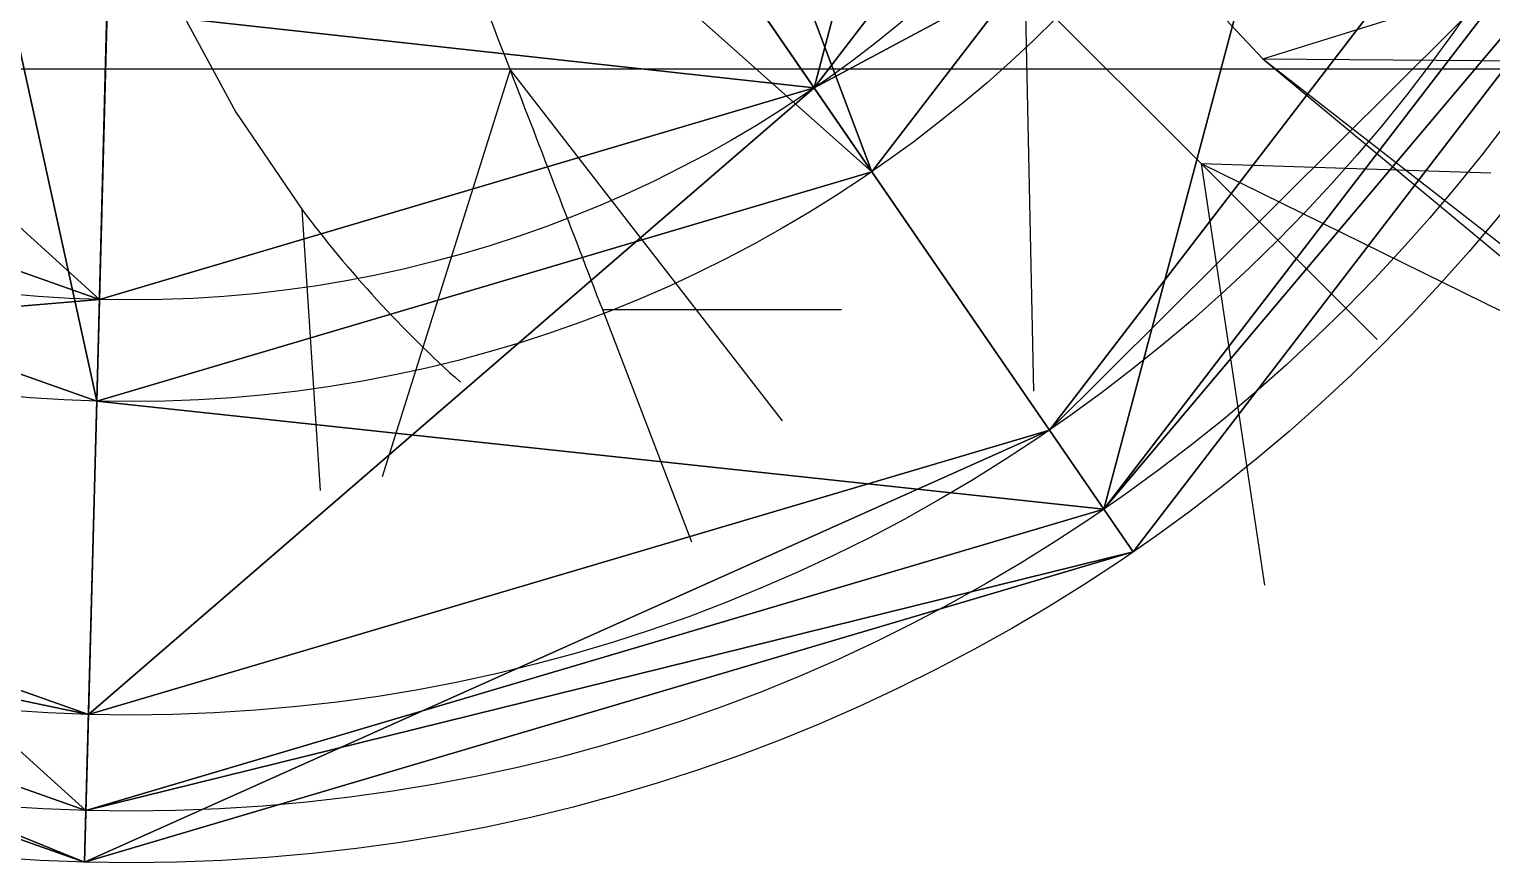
# Model space of a CAD drawing. Header units: inches. Extents: x 23 to 629, y -355 to 51.
# Drawn here: x 58.388 to 59.446, y 17.303 to 17.907 of the extents above; entities that cross this region are included whole.
import ezdxf

# ---------------------------------------------------------------- set-up
doc = ezdxf.new("R2010")
doc.units = ezdxf.units.IN
doc.header["$MEASUREMENT"] = 0
for name, color, linetype, true_color in [('tree', 1, 'Continuous', 0xff0000), ('tree-summer', 7, 'Continuous', 0x777799), ('TREES', 7, 'Continuous', 0x777799)]:
    doc.layers.add(name, color=color, linetype=linetype, true_color=true_color)

# ---------------------------------------------------------------- blocks, each defined once
blk = doc.blocks.new('Component#46')
at = {"layer": 'tree'}
for p, q in [((12.2876, 7.5466, 11.7174), (15.1675, 4.4828, 11.7174)), ((15.1675, 4.4828, 11.7174), (17.3227, 5.1538, 11.7174)), ((13.9586, 4.8446, 14.3062), (14.002, 2.7934, 16.0481)), ((13.9586, 4.8446, 14.3062), (14.8532, 3.95, 14.2653)), ((15.1675, 4.4828, 11.7174), (16.828, 3.1013, 12.1438)), ((15.1675, 4.4828, 11.7174), (17.2126, 4.4665, 11.3174)), ((15.1675, 4.4828, 11.7174), (16.8777, 3.1503, 11.4317)), ((11.342, 4.4263, 7.7069), (10.6928, 2.3577, 7.7069)), ((11.342, 4.4263, 7.7069), (12.7253, 2.6426, 7.7069)), ((14.8532, 3.95, 14.2653), (15.7479, 3.0553, 14.8531)), ((14.8532, 3.95, 14.2653), (15.1765, 1.8062, 14.2653)), ((14.8532, 3.95, 14.2653), (16.8785, 2.9532, 14.0081)), ((14.8532, 3.95, 14.2653), (16.3255, 3.902, 14.2653)), ((10.2841, 3.7173, 15.3528), (10.3765, 2.2875, 15.7815)), ((11.811, 3.2079, 8.0145), (13.0257, 3.2079, 8.0145)), ((11.811, 3.2079, 8.0145), (11.811, 3.2079, 7.2359))]:
    blk.add_line(p, q, dxfattribs=at)
for points in [[(9.2577, 5.858, 15.1528), (9.4336, 5.2873, 15.2026), (9.6648, 4.7368, 15.2528), (9.9493, 4.2118, 15.3031), (10.2841, 3.7173, 15.3528)], [(11.811, 3.2079, 8.0145), (12.0398, 2.6121, 8.2211), (12.2638, 2.0274, 8.4622)]]:
    blk.add_polyline3d(points, dxfattribs=at)
at = {"layer": 'tree', "extrusion": (0.830984, -0.556296, 1.19227e-14)}
blk.add_arc((12.379, 21.888, 2.6032), 6.3659, 201.07496, 275.94701, dxfattribs=at)
at = {"layer": 'tree', "extrusion": (-0.932331, -0.361461, -0.010201)}
for start, end in [(255.19735, 280.14285), (280.14285, 286.37922)]:
    blk.add_arc((-2.1982, 19.7183, -12.2531), 12.3287, start, end, dxfattribs=at)
at = {"layer": 'tree', "extrusion": (0.111807, -0.121869, 0.986229)}
blk.add_arc((16.2155, -2.2208, 15.8382), 6.1542, 174.361, 185.639, dxfattribs=at)
at = {"layer": 'tree-summer', "color": 76, "true_color": 0x427f00}
for p, q in [((13.1803, 3.9086, 6.8937), (10.5955, 7.6707, 6.0865)), ((9.2416, 2.7425, 6.8937), (9.3617, 7.3054, 6.0865)), ((12.8878, 4.3343, 20.0424), (12.0547, 5.5469, 21.4564)), ((9.2552, 3.2588, 20.0424), (9.2939, 4.7295, 21.4564)), ((12.8878, 4.3343, 20.0424), (14.0828, 2.5951, 16.6589)), ((14.3594, 2.1925, 8.8868), (13.1803, 3.9086, 6.8937)), ((9.2552, 3.2588, 20.0424), (9.1996, 1.1494, 16.6589)), ((9.1868, 0.6612, 8.8868), (9.2416, 2.7425, 6.8937)), ((14.508, 1.9762, 12.8499), (14.0828, 2.5951, 16.6589)), ((14.3594, 2.1925, 8.8868), (14.508, 1.9762, 12.8499)), ((9.1799, 0.3987, 12.8499), (9.1996, 1.1494, 16.6589)), ((9.1868, 0.6612, 8.8868), (9.1799, 0.3987, 12.8499))]:
    blk.add_line(p, q, dxfattribs=at)
for centre, radius in [((9.4165, 9.3867, 12.8499), 8.991), ((9.4165, 9.3867, 8.8868), 8.7285), ((9.4165, 9.3867, 16.6589), 8.2401), ((9.4165, 9.3867, 6.8937), 6.6464), ((9.4165, 9.3867, 20.0424), 6.1299)]:
    blk.add_circle(centre, radius, dxfattribs=at)
at = {"layer": 'tree-summer', "color": 108, "true_color": 0x00560c}
mesh = blk.add_polyface(dxfattribs=at)
corners = [(11.379, 8.6914, 6.0865), (13.1803, 3.9086, 6.8937), (10.5955, 7.6707, 6.0865), (15.6814, 7.1671, 6.8937)]
mesh.append_faces([[corners[k] for k in face] for face in [(0, 1, 2), (1, 0, 3)]], dxfattribs={"vtx0": -1, "color": 108})
mesh = blk.add_polyface(dxfattribs=at)
corners = [(12.8878, 4.3343, 20.0424), (13.8078, 7.8309, 21.4564), (12.0547, 5.5469, 21.4564), (15.1946, 7.3396, 20.0424)]
mesh.append_faces([[corners[k] for k in face] for face in [(0, 1, 2), (1, 0, 3)]], dxfattribs={"vtx0": -1, "color": 108})
mesh = blk.add_polyface(dxfattribs=at)
corners = [(8.1489, 7.7351, 6.0865), (9.2416, 2.7425, 6.8937), (5.3697, 4.1143, 6.8937), (9.3617, 7.3054, 6.0865)]
mesh.append_faces([[corners[k] for k in face] for face in [(0, 1, 2), (1, 0, 3)]], dxfattribs={"vtx0": -1, "color": 108})
mesh = blk.add_polyface(dxfattribs=at)
corners = [(9.3617, 7.3054, 6.0865), (13.1803, 3.9086, 6.8937), (9.2416, 2.7425, 6.8937), (10.5955, 7.6707, 6.0865)]
mesh.append_faces([[corners[k] for k in face] for face in [(0, 1, 2), (1, 0, 3)]], dxfattribs={"vtx0": -1, "color": 108})
mesh = blk.add_polyface(dxfattribs=at)
corners = [(17.1836, 6.6349, 16.6589), (12.8878, 4.3343, 20.0424), (14.0828, 2.5951, 16.6589), (15.1946, 7.3396, 20.0424)]
mesh.append_faces([[corners[k] for k in face] for face in [(0, 1, 2), (1, 0, 3)]], dxfattribs={"vtx0": -1, "color": 108})
mesh = blk.add_polyface(dxfattribs=at)
corners = [(15.6814, 7.1671, 6.8937), (14.3594, 2.1925, 8.8868), (13.1803, 3.9086, 6.8937), (17.644, 6.4718, 8.8868)]
mesh.append_faces([[corners[k] for k in face] for face in [(0, 1, 2), (1, 0, 3)]], dxfattribs={"vtx0": -1, "color": 108})
mesh = blk.add_polyface(dxfattribs=at)
corners = [(17.8914, 6.3842, 12.8499), (14.0828, 2.5951, 16.6589), (14.508, 1.9762, 12.8499), (17.1836, 6.6349, 16.6589)]
mesh.append_faces([[corners[k] for k in face] for face in [(0, 1, 2), (1, 0, 3)]], dxfattribs={"vtx0": -1, "color": 108})
mesh = blk.add_polyface(dxfattribs=at)
corners = [(14.3594, 2.1925, 8.8868), (17.8914, 6.3842, 12.8499), (14.508, 1.9762, 12.8499), (17.644, 6.4718, 8.8868)]
mesh.append_faces([[corners[k] for k in face] for face in [(0, 1, 2), (1, 0, 3)]], dxfattribs={"vtx0": -1, "color": 108})
mesh = blk.add_polyface(dxfattribs=at)
corners = [(9.2552, 3.2588, 20.0424), (6.5799, 5.691, 21.4564), (5.6842, 4.524, 20.0424), (9.2939, 4.7295, 21.4564)]
mesh.append_faces([[corners[k] for k in face] for face in [(0, 1, 2), (1, 0, 3)]], dxfattribs={"vtx0": -1, "color": 108})
mesh = blk.add_polyface(dxfattribs=at)
corners = [(12.8878, 4.3343, 20.0424), (9.2939, 4.7295, 21.4564), (9.2552, 3.2588, 20.0424), (12.0547, 5.5469, 21.4564)]
mesh.append_faces([[corners[k] for k in face] for face in [(0, 1, 2), (1, 0, 3)]], dxfattribs={"vtx0": -1, "color": 108})
mesh = blk.add_polyface(dxfattribs=at)
corners = [(9.2552, 3.2588, 20.0424), (4.3993, 2.8501, 16.6589), (9.1996, 1.1494, 16.6589), (5.6842, 4.524, 20.0424)]
mesh.append_faces([[corners[k] for k in face] for face in [(0, 1, 2), (1, 0, 3)]], dxfattribs={"vtx0": -1, "color": 108})
mesh = blk.add_polyface(dxfattribs=at)
corners = [(12.8878, 4.3343, 20.0424), (9.1996, 1.1494, 16.6589), (14.0828, 2.5951, 16.6589), (9.2552, 3.2588, 20.0424)]
mesh.append_faces([[corners[k] for k in face] for face in [(0, 1, 2), (1, 0, 3)]], dxfattribs={"vtx0": -1, "color": 108})
mesh = blk.add_polyface(dxfattribs=at)
corners = [(5.3697, 4.1143, 6.8937), (9.1868, 0.6612, 8.8868), (4.1019, 2.4626, 8.8868), (9.2416, 2.7425, 6.8937)]
mesh.append_faces([[corners[k] for k in face] for face in [(0, 1, 2), (1, 0, 3)]], dxfattribs={"vtx0": -1, "color": 108})
mesh = blk.add_polyface(dxfattribs=at)
corners = [(9.2416, 2.7425, 6.8937), (14.3594, 2.1925, 8.8868), (9.1868, 0.6612, 8.8868), (13.1803, 3.9086, 6.8937)]
mesh.append_faces([[corners[k] for k in face] for face in [(0, 1, 2), (1, 0, 3)]], dxfattribs={"vtx0": -1, "color": 108})
mesh = blk.add_polyface(dxfattribs=at)
corners = [(9.1996, 1.1494, 16.6589), (3.9421, 2.2544, 12.8499), (9.1799, 0.3987, 12.8499), (4.3993, 2.8501, 16.6589)]
mesh.append_faces([[corners[k] for k in face] for face in [(0, 1, 2), (1, 0, 3)]], dxfattribs={"vtx0": -1, "color": 108})
mesh = blk.add_polyface(dxfattribs=at)
corners = [(14.0828, 2.5951, 16.6589), (9.1799, 0.3987, 12.8499), (14.508, 1.9762, 12.8499), (9.1996, 1.1494, 16.6589)]
mesh.append_faces([[corners[k] for k in face] for face in [(0, 1, 2), (1, 0, 3)]], dxfattribs={"vtx0": -1, "color": 108})
mesh = blk.add_polyface(dxfattribs=at)
corners = [(9.1799, 0.3987, 12.8499), (4.1019, 2.4626, 8.8868), (9.1868, 0.6612, 8.8868), (3.9421, 2.2544, 12.8499)]
mesh.append_faces([[corners[k] for k in face] for face in [(0, 1, 2), (1, 0, 3)]], dxfattribs={"vtx0": -1, "color": 108})
mesh = blk.add_polyface(dxfattribs=at)
corners = [(14.508, 1.9762, 12.8499), (9.1868, 0.6612, 8.8868), (14.3594, 2.1925, 8.8868), (9.1799, 0.3987, 12.8499)]
mesh.append_faces([[corners[k] for k in face] for face in [(0, 1, 2), (1, 0, 3)]], dxfattribs={"vtx0": -1, "color": 108})

msp = doc.modelspace()

# ---------------------------------------------------------------- linework, layer by layer
msp.add_line((67.6931, 17.87786), (47.8031, 17.87786))

# ---------------------------------------------------------------- block references
at = {"layer": 'TREES', "linetype": 'Continuous', "lineweight": 0, "xscale": 0.142430043518516, "yscale": 0.142430043518516, "zscale": 0.1424300435185114}
msp.add_blockref('Component#46', (57.12052, 17.24682), dxfattribs=at)

doc.saveas('drawing.dxf')
